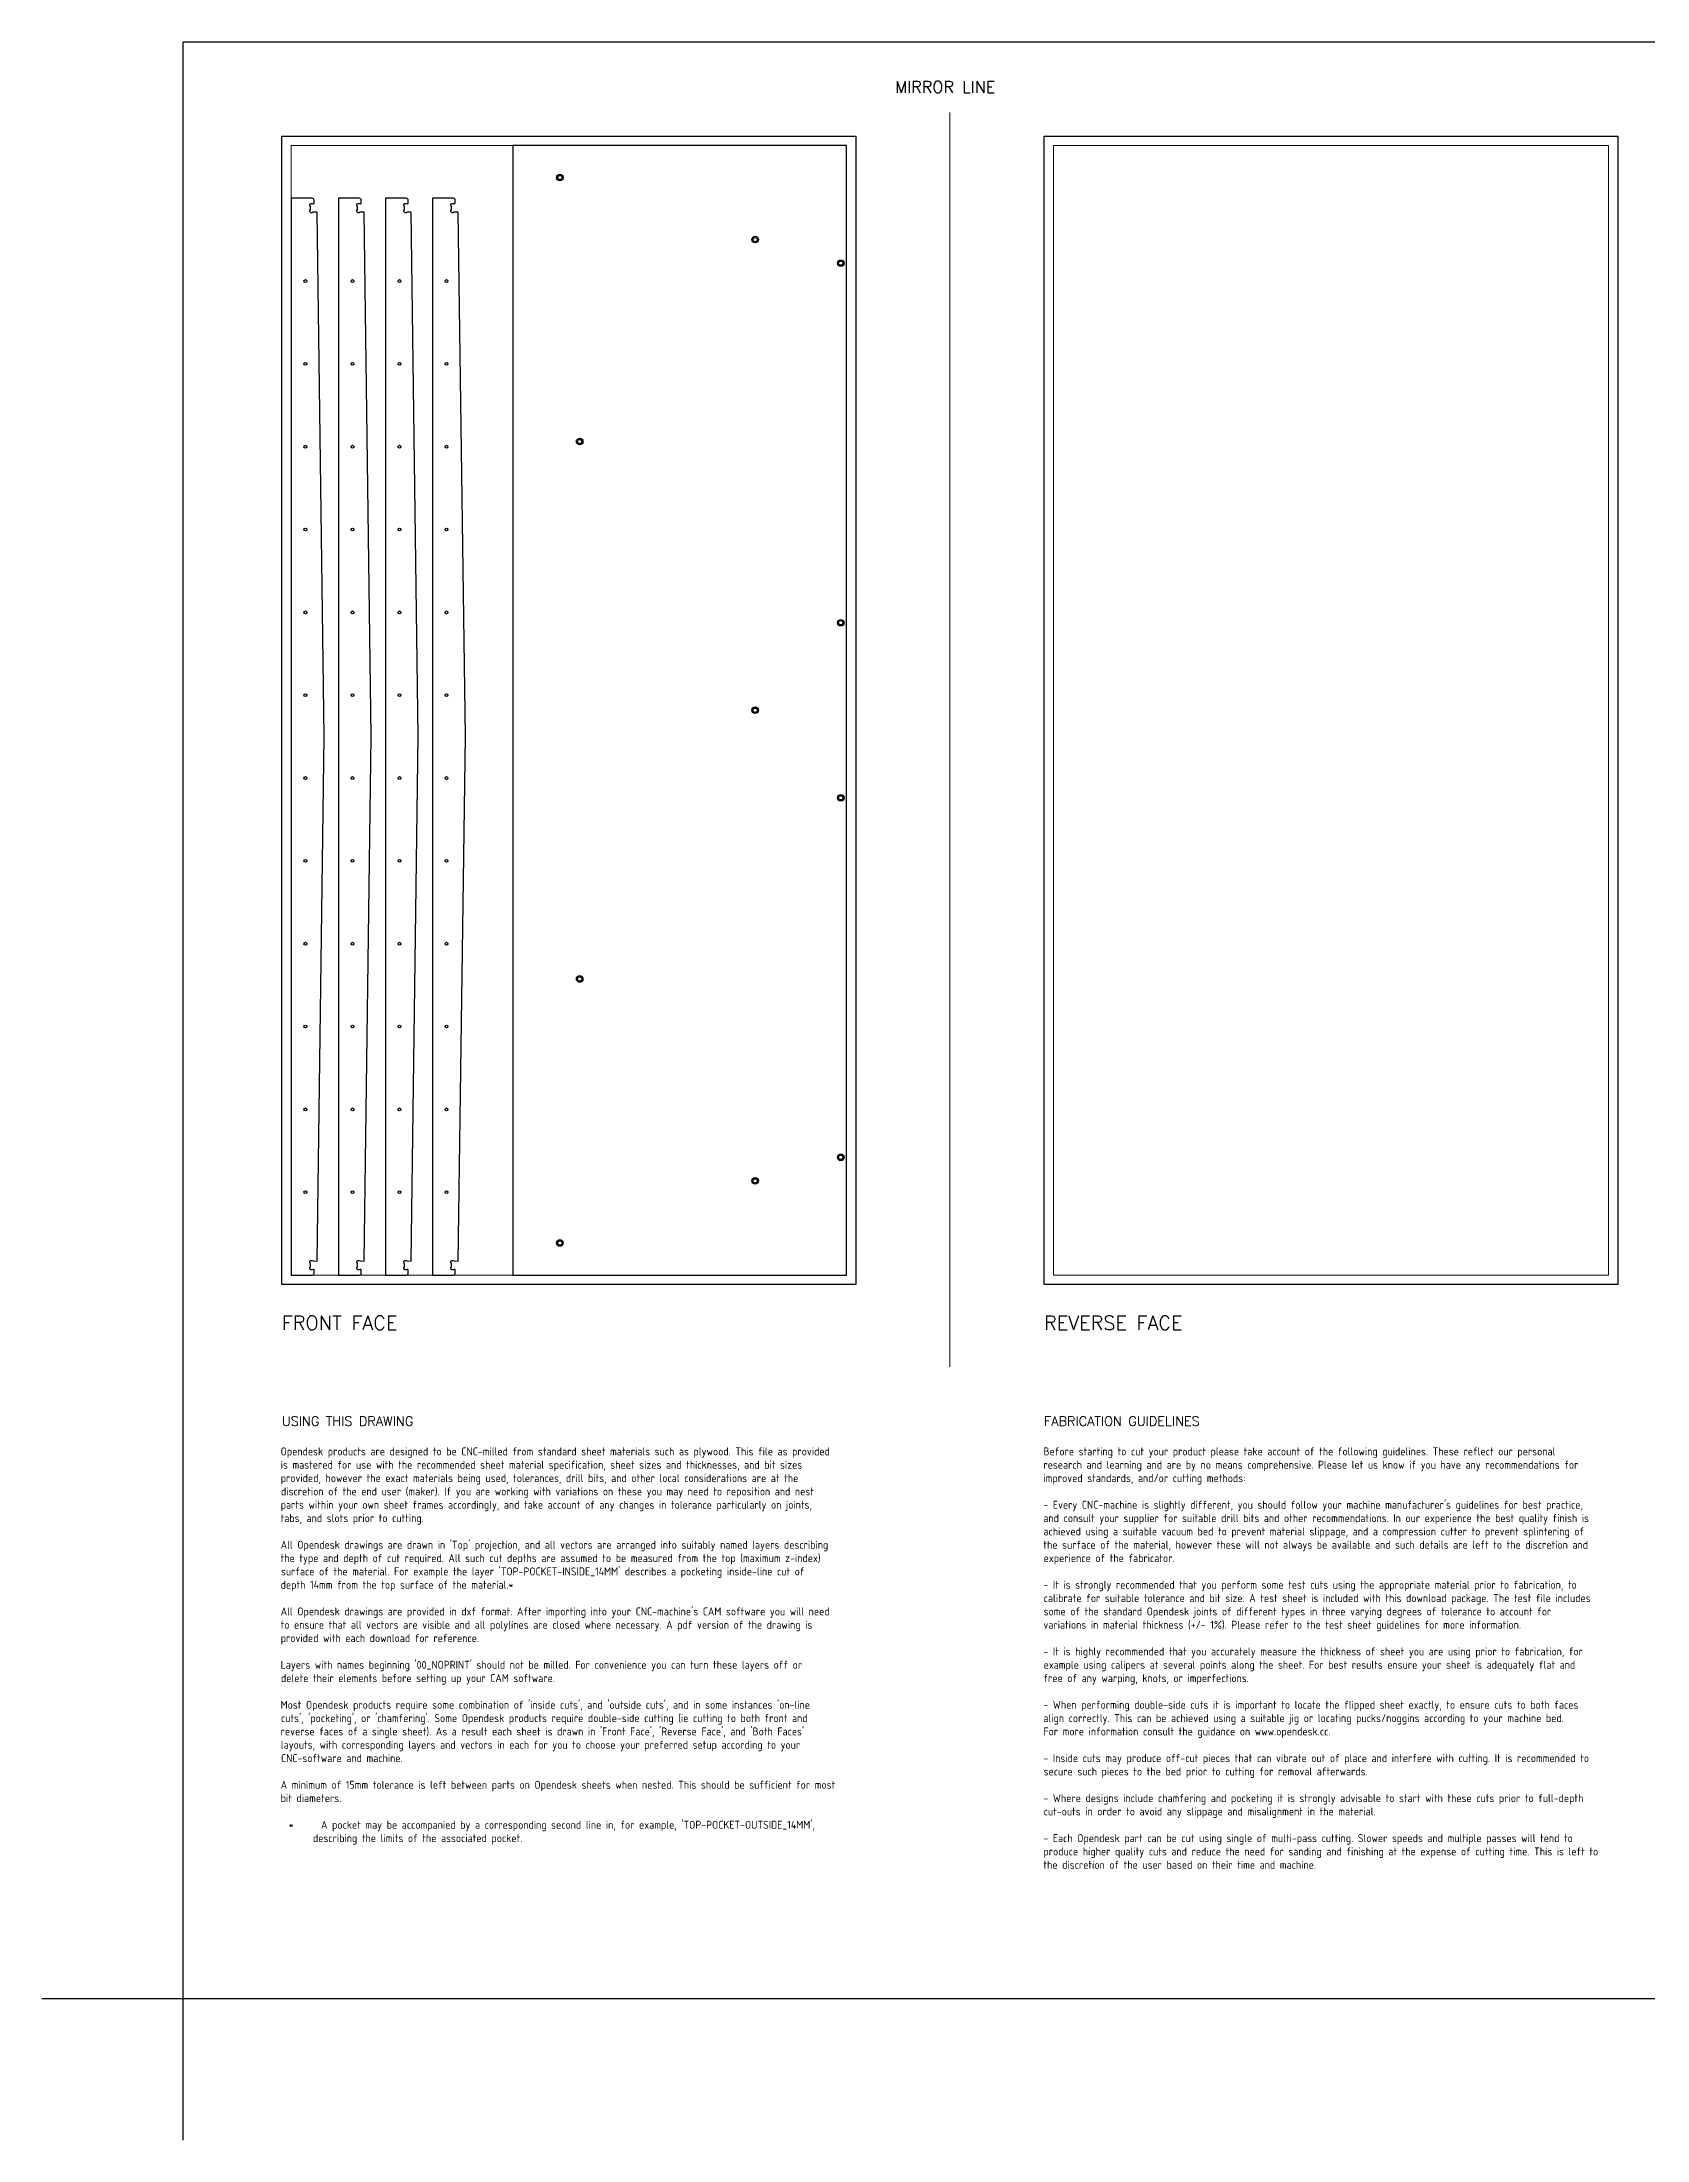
# Model space of a CAD drawing. Header units: millimetres. Extents: x -300 to 5880, y -300 to 4158.
# Drawn here: x -300 to 3112, y -300 to 4158 of the extents above; entities that cross this region are included whole.
import ezdxf
from ezdxf.enums import TextEntityAlignment as Align

# ---------------------------------------------------------------- set-up
doc = ezdxf.new("R2010")
doc.units = ezdxf.units.MM
doc.layers.add('00-NOPRINT_TEXT', color=7, linetype='Continuous', lineweight=25)
doc.layers.add('00_NOPRINT_TOLERANCE', color=7, linetype='Continuous', lineweight=5)
for name, color, linetype, lineweight, true_color in [('BOARD_$TH-NOMINAL', 3, 'Continuous', 30, 0x00ff00), ('TOP-CUT-OUTSIDE_18.000MM', 220, 'Continuous', 25, 0xff00d1), ('TOP-HOLE-6.000MM-DIAM_15.000MM', 20, 'Continuous', 25, 0xff2400), ('TOP-HOLE-9.000MM-DIAM_14.000MM', 220, 'Continuous', 25, 0xff00c7), ('TOP-POCKET-INSIDE_2.000MM', 110, 'Continuous', 25, 0x00ff94)]:
    doc.layers.add(name, color=color, linetype=linetype, lineweight=lineweight, true_color=true_color)
doc.styles.add('OD-ISOCP-17_240', font='isocp.shx')
doc.styles.add('OD-ISOCP-17_241', font='isocp.shx')
doc.styles.add('OD-ISOCP-17_242', font='isocp.shx')
doc.styles.add('OD-ISOCP-17_243', font='isocp.shx')
doc.styles.add('OD-ISOCP-17_244', font='isocp.shx')
doc.styles.add('OD-ISOCP-17_245', font='isocp.shx')
doc.styles.add('OD-ISOCP-17_246', font='isocp.shx')
doc.styles.add('OD-ISOCP-17_247', font='isocp.shx')
doc.styles.add('OD-ISOCP-17_248', font='isocp.shx')
doc.styles.add('OD-ISOCP-17_249', font='isocp.shx')
doc.styles.add('OD-ISOCP-17_250', font='isocp.shx')
doc.styles.add('OD-ISOCP-17_251', font='isocp.shx')
doc.styles.add('OD-ISOCP-17_252', font='isocp.shx')
doc.styles.add('OD-ISOCP-17_253', font='isocp.shx')
doc.styles.add('OD-ISOCP-17_254', font='isocp.shx')
doc.styles.add('OD-ISOCP-17_255', font='isocp.shx')
doc.styles.add('OD-ISOCP-17_256', font='isocp.shx')
doc.styles.add('OD-ISOCP-17_257', font='isocp.shx')
doc.styles.add('OD-ISOCP-17_258', font='isocp.shx')
doc.styles.add('OD-ISOCP-17_259', font='isocp.shx')
doc.styles.add('OD-ISOCP-17_260', font='isocp.shx')
doc.styles.add('OD-ISOCP-17_261', font='isocp.shx')
doc.styles.add('OD-ISOCP-17_262', font='isocp.shx')
doc.styles.add('OD-ISOCP-17_263', font='isocp.shx')
doc.styles.add('OD-ISOCP-17_264', font='isocp.shx')
doc.styles.add('OD-ISOCP-17_265', font='isocp.shx')
doc.styles.add('OD-ISOCP-17_266', font='isocp.shx')
doc.styles.add('OD-ISOCP-17_267', font='isocp.shx')
doc.styles.add('OD-ISOCP-17_268', font='isocp.shx')
doc.styles.add('OD-ISOCP-17_269', font='isocp.shx')
doc.styles.add('OD-ISOCP-17_270', font='isocp.shx')
doc.styles.add('OD-ISOCP-17_271', font='isocp.shx')
doc.styles.add('OD-ISOCP-17_272', font='isocp.shx')
doc.styles.add('OD-ISOCP-17_273', font='isocp.shx')
doc.styles.add('OD-ISOCP-17_274', font='isocp.shx')
doc.styles.add('OD-ISOCP-17_275', font='isocp.shx')
doc.styles.add('OD-ISOCP-17_276', font='isocp.shx')
doc.styles.add('OD-ISOCP-17_277', font='isocp.shx')
doc.styles.add('OD-ISOCP-17_278', font='isocp.shx')
doc.styles.add('OD-ISOCP-17_279', font='isocp.shx')
doc.styles.add('OD-ISOCP-17_280', font='isocp.shx')
doc.styles.add('OD-ISOCP-17_281', font='isocp.shx')
doc.styles.add('OD-ISOCP-17_282', font='isocp.shx')
doc.styles.add('OD-ISOCP-17_283', font='isocp.shx')
doc.styles.add('OD-ISOCP-17_284', font='isocp.shx')
doc.styles.add('OD-ISOCP-17_285', font='isocp.shx')
doc.styles.add('OD-ISOCP-17_286', font='isocp.shx')
doc.styles.add('OD-ISOCP-17_287', font='isocp.shx')
doc.styles.add('OD-ISOCP-17_288', font='isocp.shx')
doc.styles.add('OD-SIMPLEX-20_87', font='simplex.shx')
doc.styles.add('OD-SIMPLEX-20_88', font='simplex.shx')
doc.styles.add('OD-SIMPLEX-25_89', font='simplex.shx')
doc.styles.add('OD-SIMPLEX-30_88', font='simplex.shx')
doc.styles.add('OD-SIMPLEX-30_89', font='simplex.shx')

# ---------------------------------------------------------------- blocks, each defined once
blk = doc.blocks.new('Borders Opendesk_7')
at = {"layer": '00-NOPRINT_TEXT'}
for p, q in [((0, 4158), (5880, 4158)), ((0, 0), (0, 4158)), ((0, 0), (-300, 0)), ((0, -300), (0, 0)), ((5880, 0), (0, 0))]:
    blk.add_line(p, q, dxfattribs=at)
at = {"layer": '00_NOPRINT_TOLERANCE', "ltscale": 0.379043}
blk.add_line((1630, 1343.2), (1630, 4008), dxfattribs=at)
at = {"layer": '00_NOPRINT_TOLERANCE', "ltscale": 0.379202}
for p, q in [((210, 3958), (1430, 3958)), ((210, 1518), (210, 3958)), ((1430, 3958), (1430, 1518)), ((1830, 3958), (3050, 3958)), ((1830, 1518), (1830, 3958)), ((3050, 3958), (3050, 1518)), ((1430, 1518), (210, 1518)), ((3050, 1518), (1830, 1518))]:
    blk.add_line(p, q, dxfattribs=at)
at = {"layer": '00_NOPRINT_TOLERANCE', "ltscale": 0.380876}
for p, q in [((230, 3938), (1410, 3938)), ((1850, 3938), (3030, 3938)), ((1410, 1538), (230, 1538)), ((3030, 1538), (1850, 1538))]:
    blk.add_line(p, q, dxfattribs=at)
at = {"layer": '00_NOPRINT_TOLERANCE', "ltscale": 0.380023}
for p, q in [((230, 1538), (230, 3938)), ((1410, 3938), (1410, 1538)), ((1850, 1538), (1850, 3938)), ((3030, 3938), (3030, 1538))]:
    blk.add_line(p, q, dxfattribs=at)
at = {"layer": 'BOARD_$TH-NOMINAL'}
for p, q in [((210, 3958), (1430, 3958)), ((210, 1518), (210, 3958)), ((1430, 3958), (1430, 1518)), ((1830, 3958), (3050, 3958)), ((1830, 1518), (1830, 3958)), ((3050, 3958), (3050, 1518)), ((1430, 1518), (210, 1518)), ((3050, 1518), (1830, 1518))]:
    blk.add_line(p, q, dxfattribs=at)
at = {"layer": '00-NOPRINT_TEXT', "style": 'OD-SIMPLEX-25_89'}
blk.add_text('MIRROR LINE', height=25, dxfattribs=at).set_placement((1513.3, 4049.9))
at = {"layer": '00-NOPRINT_TEXT', "color": 7}
for s, height, style, p in [('FRONT FACE', 30, 'OD-SIMPLEX-30_89', (210, 1451.3)), ('REVERSE FACE', 30, 'OD-SIMPLEX-30_88', (1830, 1451.3)), ('USING THIS DRAWING', 20, 'OD-SIMPLEX-20_88', (210, 1237.4)), ('FABRICATION GUIDELINES', 20, 'OD-SIMPLEX-20_87', (1830, 1237.4))]:
    blk.add_text(s, height=height, dxfattribs=dict(at, style=style)).set_placement(p, align=Align.TOP_LEFT)
for s, style, p in [('Opendesk products are designed to be CNC-milled from standard sheet materials such as plywood. This file as provided', 'OD-ISOCP-17_265', (207.4, 1154.7)), ('Before starting to cut your product please take account of the following guidelines. These reflect our personal', 'OD-ISOCP-17_240', (1828.7, 1154.7)), ('is mastered for use with the recommended sheet material specification, sheet sizes and thicknesses, and bit sizes', 'OD-ISOCP-17_266', (207.4, 1126.3)), ('provided, however the exact materials being used, tolerances, drill bits, and other local considerations are at the', 'OD-ISOCP-17_267', (207.4, 1098)), ('research and learning and are by no means comprehensive. Please let us know if you have any recommendations for', 'OD-ISOCP-17_241', (1828.7, 1126.3)), ('improved standards, and/or cutting methods:', 'OD-ISOCP-17_242', (1828.7, 1098)), ('discretion of the end user (maker). If you are working with variations on these you may need to reposition and nest', 'OD-ISOCP-17_268', (208.1, 1069.7)), ('tabs, and slots prior to cutting.', 'OD-ISOCP-17_270', (207.4, 1013)), ('parts within your own sheet frames accordingly, and take account of any changes in tolerance particularly on joints,', 'OD-ISOCP-17_269', (207.4, 1041.3)), ("- Every CNC-machine is slightly different, you should follow your machine manufacturer's guidelines for best practice,", 'OD-ISOCP-17_243', (1828.7, 1041.3)), ('and consult your supplier for suitable drill bits and other recommendations. In our experience the best quality finish is', 'OD-ISOCP-17_244', (1828.7, 1013)), ('achieved using a suitable vacuum bed to prevent material slippage, and a compression cutter to prevent splintering of', 'OD-ISOCP-17_245', (1828.7, 984.7)), ('the type and depth of cut required. All such cut depths are assumed to be measured from the top (maximum z-index)', 'OD-ISOCP-17_272', (207.4, 928)), ("All Opendesk drawings are drawn in 'Top' projection, and all vectors are arranged into suitably named layers describing", 'OD-ISOCP-17_271', (207.4, 956.3)), ('the surface of the material, however these will not always be available and such details are left to the discretion and', 'OD-ISOCP-17_246', (1828.7, 956.3)), ('experience of the fabricator.', 'OD-ISOCP-17_247', (1829.2, 928)), ("surface of the material. For example the layer 'TOP-POCKET-INSIDE_14MM' describes a pocketing inside-line cut of", 'OD-ISOCP-17_273', (208, 899.7)), ('depth 14mm from the top surface of the material.*', 'OD-ISOCP-17_274', (207.4, 871.3)), ('- It is strongly recommended that you perform some test cuts using the appropriate material prior to fabrication, to', 'OD-ISOCP-17_248', (1828.7, 871.3)), ('calibrate for suitable tolerance and bit size. A test sheet is included with this download package. The test file includes', 'OD-ISOCP-17_249', (1829.3, 843)), ('to ensure that all vectors are visible and all polylines are closed where necessary. A pdf version of the drawing is', 'OD-ISOCP-17_276', (207.4, 786.3)), ("All Opendesk drawings are provided in dxf format. After importing into your CNC-machine's CAM software you will need", 'OD-ISOCP-17_275', (207.4, 814.7)), ('variations in material thickness (+/- 1%). Please refer to the test sheet guidelines for more information.', 'OD-ISOCP-17_251', (1828.7, 786.3)), ('some of the standard Opendesk joints of different types in three varying degrees of tolerance to account for', 'OD-ISOCP-17_250', (1829.2, 814.7)), ('provided with each download for reference.', 'OD-ISOCP-17_277', (207.4, 758)), ("Layers with names beginning '00_NOPRINT' should not be milled. For convenience you can turn these layers off or", 'OD-ISOCP-17_278', (207.4, 701.3)), ('- It is highly recommended that you accurately measure the thickness of sheet you are using prior to fabrication, for', 'OD-ISOCP-17_252', (1828.7, 729.7)), ('example using calipers at several points along the sheet. For best results ensure your sheet is adequately flat and', 'OD-ISOCP-17_253', (1829.2, 701.3)), ('delete their elements before setting up your CAM software.', 'OD-ISOCP-17_279', (208.1, 673)), ('free of any warping, knots, or imperfections.', 'OD-ISOCP-17_254', (1828.7, 673)), ("Most Opendesk products require some combination of 'inside cuts', and 'outside cuts', and in some instances 'on-line", 'OD-ISOCP-17_280', (207.4, 616.3)), ('- When performing double-side cuts it is important to locate the flipped sheet exactly, to ensure cuts to both faces', 'OD-ISOCP-17_255', (1828.7, 616.3)), ("reverse faces of a single sheet). As a result each sheet is drawn in 'Front Face', 'Reverse Face', and 'Both Faces'", 'OD-ISOCP-17_282', (207.4, 559.7)), ("cuts', 'pocketing', or 'chamfering'. Some Opendesk products require double-side cutting (ie cutting to both front and", 'OD-ISOCP-17_281', (208.1, 588)), ('align correctly. This can be achieved using a suitable jig or locating pucks/noggins according to your machine bed.', 'OD-ISOCP-17_256', (1828.7, 588)), ('layouts, with corresponding layers and vectors in each for you to choose your preferred setup according to your', 'OD-ISOCP-17_283', (207.8, 531.3)), ('For more information consult the guidance on www.opendesk.cc.', 'OD-ISOCP-17_257', (1828.7, 559.7)), ('CNC-software and machine.', 'OD-ISOCP-17_284', (208.2, 503)), ('- Inside cuts may produce off-cut pieces that can vibrate out of place and interfere with cutting. It is recommended to', 'OD-ISOCP-17_258', (1828.7, 503)), ('secure such pieces to the bed prior to cutting for removal afterwards.', 'OD-ISOCP-17_259', (1829.2, 474.7)), ('A minimum of 15mm tolerance is left between parts on Opendesk sheets when nested. This should be sufficient for most', 'OD-ISOCP-17_285', (207.4, 446.3)), ('bit diameters.', 'OD-ISOCP-17_286', (207.4, 418)), ('- Where designs include chamfering and pocketing it is strongly advisable to start with these cuts prior to full-depth', 'OD-ISOCP-17_260', (1828.7, 418)), ('cut-outs in order to avoid any slippage and misalignment in the material.', 'OD-ISOCP-17_261', (1829.3, 389.7)), ("*      A pocket may be accompanied by a corresponding second line in, for example, 'TOP-POCKET-OUTSIDE_14MM',", 'OD-ISOCP-17_287', (224.4, 361.3)), ('describing the limits of the associated pocket.', 'OD-ISOCP-17_288', (276.1, 333)), ('- Each Opendesk part can be cut using single of multi-pass cutting. Slower speeds and multiple passes will tend to', 'OD-ISOCP-17_262', (1828.7, 333)), ('produce higher quality cuts and reduce the need for sanding and finishing at the expense of cutting time. This is left to', 'OD-ISOCP-17_263', (1828.7, 304.7)), ('the discretion of the user based on their time and machine.', 'OD-ISOCP-17_264', (1828.7, 276.3))]:
    blk.add_text(s, height=17, dxfattribs=dict(at, style=style)).set_placement(p)

msp = doc.modelspace()

# ---------------------------------------------------------------- linework, layer by layer
at = {"layer": 'TOP-CUT-OUTSIDE_18.000MM'}
msp.add_lwpolyline([(1410, 1538), (1410, 3938), (701, 3938), (701, 1538)], close=True, dxfattribs=at)
for points in [[(270.5, 1555.7), (270.5, 1562.3, -1.000151), (276.2, 1568), (285, 1567.7), (300, 2682), (285, 3796.3), (276.2, 3796, -1.000151), (270.5, 3801.7), (270.5, 3808.3, -1.000151), (276.2, 3814), (276.5, 3814, 0.414214), (278.5, 3816), (278.5, 3822, 0.414214), (274.5, 3826), (230, 3826), (230, 1538), (274.5, 1538, 0.414214), (278.5, 1542), (278.5, 1548, 0.414214), (276.5, 1550), (276.2, 1550, -1.000151)], [(370.5, 1555.7), (370.5, 1562.3, -1.000151), (376.2, 1568), (385, 1567.7), (400, 2682), (385, 3796.3), (376.2, 3796, -1.000151), (370.5, 3801.7), (370.5, 3808.3, -1.000151), (376.2, 3814), (376.5, 3814, 0.414214), (378.5, 3816), (378.5, 3822, 0.414214), (374.5, 3826), (330, 3826), (330, 1538), (374.5, 1538, 0.414214), (378.5, 1542), (378.5, 1548, 0.414214), (376.5, 1550), (376.2, 1550, -1.000151)], [(470.5, 1555.7), (470.5, 1562.3, -1.000151), (476.2, 1568), (485, 1567.7), (500, 2682), (485, 3796.3), (476.2, 3796, -1.000151), (470.5, 3801.7), (470.5, 3808.3, -1.000151), (476.2, 3814), (476.5, 3814, 0.414214), (478.5, 3816), (478.5, 3822, 0.414214), (474.5, 3826), (430, 3826), (430, 1538), (474.5, 1538, 0.414214), (478.5, 1542), (478.5, 1548, 0.414214), (476.5, 1550), (476.2, 1550, -1.000151)], [(570.5, 1555.7), (570.5, 1562.3, -1.000151), (576.2, 1568), (585, 1567.7), (600, 2682), (585, 3796.3), (576.2, 3796, -1.000151), (570.5, 3801.7), (570.5, 3808.3, -1.000151), (576.2, 3814), (576.5, 3814, 0.414214), (578.5, 3816), (578.5, 3822, 0.414214), (574.5, 3826), (530, 3826), (530, 1538), (574.5, 1538, 0.414214), (578.5, 1542), (578.5, 1548, 0.414214), (576.5, 1550), (576.2, 1550, -1.000151)]]:
    msp.add_lwpolyline(points, format="xyb", close=True, dxfattribs=at)
at = {"layer": 'TOP-HOLE-6.000MM-DIAM_15.000MM'}
for centre in [(260, 3650), (360, 3650), (460, 3650), (560, 3650), (260, 3474), (360, 3474), (460, 3474), (560, 3474), (260, 3298), (360, 3298), (460, 3298), (560, 3298), (260, 3122), (360, 3122), (460, 3122), (560, 3122), (260, 2946), (360, 2946), (460, 2946), (560, 2946), (260, 2770), (360, 2770), (460, 2770), (560, 2770), (260, 2594), (360, 2594), (460, 2594), (560, 2594), (260, 2418), (360, 2418), (460, 2418), (560, 2418), (260, 2242), (360, 2242), (460, 2242), (560, 2242), (260, 2066), (360, 2066), (460, 2066), (560, 2066), (260, 1890), (360, 1890), (460, 1890), (560, 1890), (260, 1714), (360, 1714), (460, 1714), (560, 1714)]:
    msp.add_circle(centre, 3, dxfattribs=at)
at = {"layer": 'TOP-HOLE-9.000MM-DIAM_14.000MM'}
for centre in [(801, 3870), (1216, 3738), (1398, 3688), (843, 3309), (1398, 2924), (1216, 2738), (1398, 2552), (843, 2167), (1398, 1788), (1216, 1738), (801, 1606)]:
    msp.add_circle(centre, 4.5, dxfattribs=at)
at = {"layer": 'TOP-POCKET-INSIDE_2.000MM'}
for centre in [(801, 3870), (1216, 3738), (1398, 3688), (843, 3309), (1398, 2924), (1216, 2738), (1398, 2552), (843, 2167), (1398, 1788), (1216, 1738), (801, 1606)]:
    msp.add_circle(centre, 7, dxfattribs=at)

# ---------------------------------------------------------------- block references
msp.add_blockref('Borders Opendesk_7', (0, 0))

doc.saveas('drawing.dxf')
